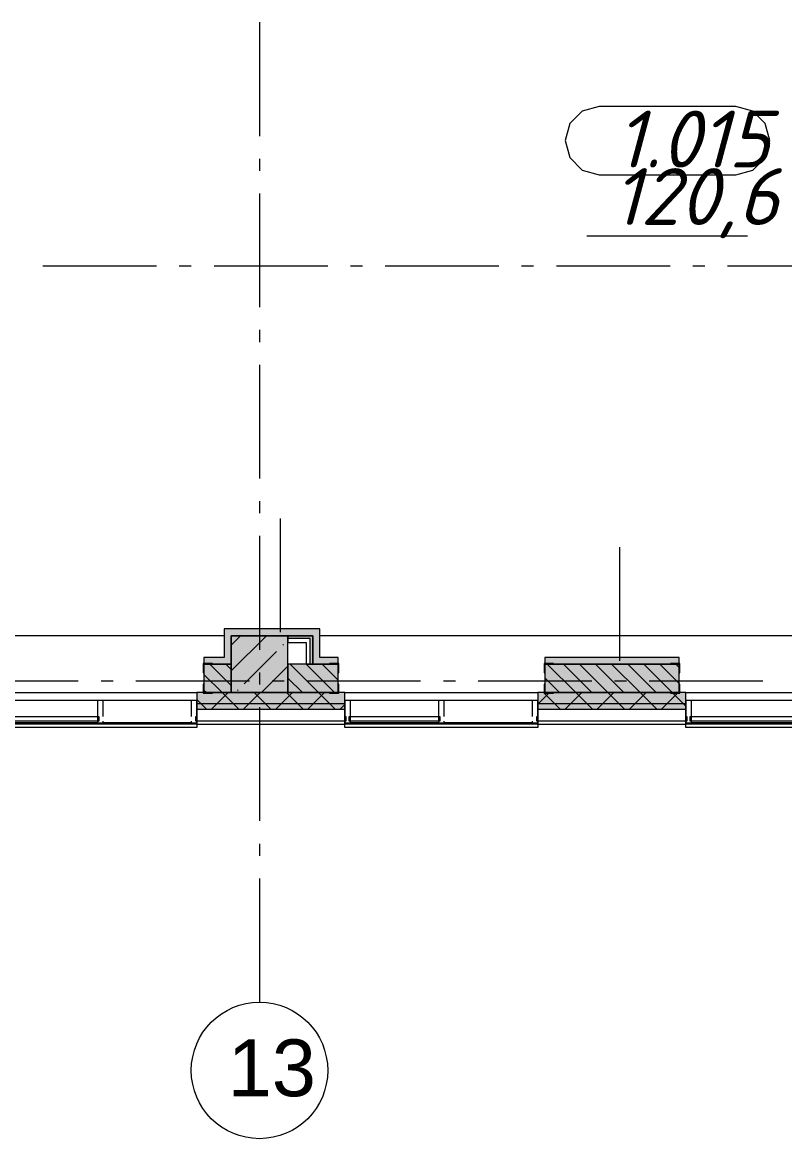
# Model space of a CAD drawing. Header units: millimetres. Extents: x -537608 to 253996, y -217170 to 186033.
# Drawn here: x -346913 to -340206, y -158823 to -149005 of the extents above; entities that cross this region are included whole.
import ezdxf

# ---------------------------------------------------------------- set-up
doc = ezdxf.new("R2010")
doc.units = ezdxf.units.MM
doc.layers.add('PDF _Геометрия', color=7, linetype='Continuous')
doc.layers.add('PDF _Текст', color=7, linetype='Continuous')
doc.layers.add('PDF _Сплошная заливка', color=7, linetype='Continuous', true_color=0xffffff)
doc.styles.add('PDF ArialMT', font='arial.ttf')
doc.styles.add('PDF ISOCPEUR Italic', font='isocpeui.ttf')

msp = doc.modelspace()

# ---------------------------------------------------------------- hatches: boundary and pattern name
at = {"layer": 'PDF _Сплошная заливка', "true_color": 0xff7d7d, "transparency": 33554559}
msp.add_hatch(color=11, dxfattribs=at).paths.add_polyline_path([(-344356.195, -154399.6335), (-344356.195, -154339.6349), (-345136.1932, -154339.6349), (-345136.1932, -154399.6335), (-344884.8143, -154399.6335)])
at = {"layer": 'PDF _Сплошная заливка', "transparency": 33554559}
msp.add_hatch(color=256, dxfattribs=at).paths.add_polyline_path([(-344884.8143, -154899.6335), (-344576.1925, -154899.6335), (-344576.1925, -154399.6335), (-345076.1948, -154399.6335), (-345076.1948, -154899.6335)])
at = {"layer": 'PDF _Сплошная заливка', "true_color": 0x77b143, "transparency": 33554559}
msp.add_hatch(color=75, dxfattribs=at).paths.add_polyline_path([(-344381.1951, -154649.6346), (-344356.195, -154649.6346), (-344356.195, -154424.6336), (-344381.1951, -154424.6336), (-344381.1951, -154459.6342)])
at = {"layer": 'PDF _Сплошная заливка', "transparency": 33554559}
h = msp.add_hatch(color=256, dxfattribs=at)
h.paths.add_polyline_path([(-305672.7867, -154899.6335), (-305426.1786, -154899.6335), (-305426.1786, -154649.6346), (-306014.7318, -154649.6346), (-306014.7318, -154899.6335)], flags=0)
h.paths.add_polyline_path([(-307836.179, -154899.6335), (-307836.179, -154649.6346), (-308026.1815, -154649.6346), (-308026.1815, -154899.6335)], flags=0)
h.paths.add_polyline_path([(-311026.1819, -154899.6335), (-310834.7368, -154899.6335), (-310834.7368, -154649.6346), (-311026.1819, -154649.6346), (-311026.1819, -154694.3235)], flags=0)
h.paths.add_polyline_path([(-308624.2293, -154899.6335), (-308526.1794, -154899.6335), (-308526.1794, -154649.6346), (-309014.7322, -154649.6346), (-309014.7322, -154899.6335)], flags=0)
h.paths.add_polyline_path([(-311997.3066, -154899.6335), (-311526.1841, -154899.6335), (-311526.1841, -154649.6346), (-312014.7369, -154649.6346), (-312014.7369, -154899.6335)], flags=0)
h.paths.add_polyline_path([(-313834.7372, -154899.6335), (-313834.7372, -154649.6346), (-315014.7372, -154649.6346), (-315014.7372, -154899.6335), (-314527.1145, -154899.6335)], flags=0)
h.paths.add_polyline_path([(-317526.1848, -154899.6335), (-317526.1848, -154649.6346), (-318014.7376, -154649.6346), (-318014.7376, -154899.6335), (-317900.1918, -154899.6335)], flags=0)
h.paths.add_polyline_path([(-317026.1826, -154899.6335), (-316834.7375, -154899.6335), (-316834.7375, -154649.6346), (-317026.1826, -154649.6346), (-317026.1826, -154694.3235)], flags=0)
h.paths.add_polyline_path([(-321076.1876, -154899.6335), (-321076.1876, -154649.6346), (-321314.7393, -154649.6346), (-321314.7393, -154899.6335), (-321273.2691, -154899.6335)], flags=0)
h.paths.add_polyline_path([(-319834.7379, -154899.6335), (-319834.7379, -154649.6346), (-320026.1872, -154649.6346), (-320026.1872, -154899.6335)], flags=0)
h.paths.add_polyline_path([(-320526.1851, -154899.6335), (-320526.1851, -154649.6346), (-320576.1854, -154649.6346), (-320576.1854, -154899.6335)], flags=0)
h.paths.add_polyline_path([(-324314.7397, -154899.6335), (-323134.7396, -154899.6335), (-323134.7396, -154649.6346), (-324314.7397, -154649.6346), (-324314.7397, -154694.3235)], flags=0)
h.paths.add_polyline_path([(-327076.1883, -154899.6335), (-327076.1883, -154649.6346), (-327314.74, -154649.6346), (-327314.74, -154899.6335), (-327176.1543, -154899.6335)], flags=0)
h.paths.add_polyline_path([(-326576.186, -154899.6335), (-326134.7399, -154899.6335), (-326134.7399, -154649.6346), (-326576.186, -154649.6346), (-326576.186, -154694.3235)], flags=0)
h.paths.add_polyline_path([(-329576.1907, -154899.6335), (-329134.7403, -154899.6335), (-329134.7403, -154649.6346), (-329576.1907, -154649.6346), (-329576.1907, -154694.3235)], flags=0)
h.paths.add_polyline_path([(-332235.7745, -154899.6335), (-332134.7406, -154899.6335), (-332134.7406, -154649.6346), (-333314.7407, -154649.6346), (-333314.7407, -154899.6335), (-333079.0438, -154899.6335)], flags=0)
h.paths.add_polyline_path([(-330314.7403, -154899.6335), (-330076.1887, -154899.6335), (-330076.1887, -154649.6346), (-330314.7403, -154649.6346), (-330314.7403, -154694.3235)], flags=0)
h.paths.add_polyline_path([(-335134.7453, -154899.6335), (-335134.7453, -154649.6346), (-335576.1957, -154649.6346), (-335576.1957, -154899.6335)], flags=0)
h.paths.add_polyline_path([(-336076.1894, -154899.6335), (-336076.1894, -154649.6346), (-336314.7453, -154649.6346), (-336314.7453, -154899.6335)], flags=0)
h.paths.add_polyline_path([(-339076.194, -154899.6335), (-339076.194, -154649.6346), (-339314.75, -154649.6346), (-339314.75, -154899.6335)], flags=0)
h.paths.add_polyline_path([(-338576.1918, -154899.6335), (-338134.7413, -154899.6335), (-338138.6597, -154649.6346), (-338576.1918, -154649.6346), (-338576.1918, -154694.3235)], flags=0)
h.paths.add_polyline_path([(-341134.746, -154899.6335), (-341134.746, -154649.6346), (-342314.746, -154649.6346), (-342314.746, -154899.6335), (-341511.737, -154899.6335)], flags=0)
h.paths.add_polyline_path([(-344134.7507, -154899.6335), (-344134.7507, -154649.6346), (-344576.1925, -154649.6346), (-344576.1925, -154899.6335)], flags=0)
h.paths.add_polyline_path([(-345314.7507, -154899.6335), (-345076.1948, -154899.6335), (-345076.1948, -154649.6346), (-345314.7507, -154649.6346), (-345314.7507, -154694.3235)], flags=0)
h.paths.add_polyline_path([(-348313.6962, -154899.6335), (-348276.2003, -154899.6335), (-348276.2003, -154649.6346), (-348313.6962, -154649.6346), (-348313.6962, -154694.3235)], flags=0)
h.paths.add_polyline_path([(-347576.1972, -154899.6335), (-347134.7467, -154899.6335), (-347134.7467, -154649.6346), (-347576.1972, -154649.6346), (-347576.1972, -154694.3235)], flags=0)
h.paths.add_polyline_path([(-348076.1994, -154899.6335), (-348076.1994, -154649.6346), (-348241.1932, -154649.6346), (-348241.1932, -154899.6335)], flags=0)
h.paths.add_polyline_path([(-349313.7005, -154899.6335), (-349313.7005, -154649.6346), (-352226.2005, -154649.6346), (-352226.2005, -154899.6335), (-349944.4302, -154899.6335)], flags=0)
h = msp.add_hatch(color=256, dxfattribs=at)
h.paths.add_polyline_path([(-306076.1815, -154999.634), (-305426.1786, -154999.634), (-305426.1786, -154899.6335), (-306076.1815, -154899.6335)], flags=0)
h.paths.add_polyline_path([(-308624.2293, -154999.634), (-307776.1804, -154999.634), (-307776.1804, -154899.6335), (-309076.1819, -154899.6335), (-309076.1819, -154999.634)], flags=0)
h.paths.add_polyline_path([(-313776.1811, -154999.634), (-313776.1811, -154899.6335), (-315076.1826, -154899.6335), (-315076.1826, -154999.634), (-314527.1145, -154999.634)], flags=0)
h.paths.add_polyline_path([(-310776.1808, -154999.634), (-310776.1808, -154899.6335), (-312076.1822, -154899.6335), (-312076.1822, -154999.634), (-311154.0372, -154999.634)], flags=0)
h.paths.add_polyline_path([(-316776.1858, -154999.634), (-316776.1858, -154899.6335), (-318076.1829, -154899.6335), (-318076.1829, -154999.634), (-317056.9225, -154999.634)], flags=0)
h.paths.add_polyline_path([(-319776.1861, -154999.634), (-319776.1861, -154899.6335), (-321376.1846, -154899.6335), (-321376.1846, -154999.634), (-320429.9997, -154999.634)], flags=0)
h.paths.add_polyline_path([(-323076.1878, -154999.634), (-323076.1878, -154899.6335), (-324376.1892, -154899.6335), (-324376.1892, -154999.634), (-323803.077, -154999.634)], flags=0)
h.paths.add_polyline_path([(-326332.885, -154999.634), (-326076.1882, -154999.634), (-326076.1882, -154899.6335), (-327376.1896, -154899.6335), (-327376.1896, -154999.634), (-327176.1543, -154999.634)], flags=0)
h.paths.add_polyline_path([(-329076.1885, -154999.634), (-329076.1885, -154899.6335), (-330376.19, -154899.6335), (-330376.19, -154999.634), (-329705.9622, -154999.634)], flags=0)
h.paths.add_polyline_path([(-333079.0438, -154999.634), (-332076.1889, -154999.634), (-332076.1889, -154899.6335), (-333376.1946, -154899.6335), (-333376.1946, -154999.634)], flags=0)
h.paths.add_polyline_path([(-335076.1935, -154999.634), (-335076.1935, -154899.6335), (-336376.1907, -154899.6335), (-336376.1907, -154999.634), (-335608.8518, -154999.634)], flags=0)
h.paths.add_polyline_path([(-338138.6597, -154999.634), (-338076.1896, -154999.634), (-338076.1896, -154899.6335), (-339376.1953, -154899.6335), (-339376.1953, -154999.634), (-338981.929, -154999.634)], flags=0)
h.paths.add_polyline_path([(-341511.737, -154999.634), (-341076.1943, -154999.634), (-341076.1943, -154899.6335), (-342376.1914, -154899.6335), (-342376.1914, -154999.634), (-342355.0063, -154999.634)], flags=0)
h.paths.add_polyline_path([(-344884.8143, -154999.634), (-344076.1989, -154999.634), (-344076.1989, -154899.6335), (-345376.1961, -154899.6335), (-345376.1961, -154999.634), (-345306.449, -154999.634)], flags=0)
h.paths.add_polyline_path([(-347414.6222, -154999.634), (-347076.195, -154999.634), (-347076.195, -154899.6335), (-348376.2007, -154899.6335), (-348376.2007, -154999.634), (-348257.8915, -154999.634)], flags=0)
h.paths.add_polyline_path([(-349944.4302, -154999.634), (-349251.196, -154999.634), (-349251.196, -154899.6335), (-356426.2019, -154899.6335), (-356426.2019, -154999.634), (-351630.9688, -154999.634)], flags=0)
h = msp.add_hatch(color=256, dxfattribs=at)
h.paths.add_polyline_path([(-306076.1815, -155049.6342), (-305326.1782, -155049.6342), (-305326.1782, -154999.634), (-306076.1815, -154999.634)], flags=0)
h.paths.add_polyline_path([(-308624.2293, -155049.6342), (-307776.1804, -155049.6342), (-307776.1804, -154999.634), (-309076.1819, -154999.634), (-309076.1819, -155049.6342)], flags=0)
h.paths.add_polyline_path([(-312076.1822, -155049.6342), (-310776.1808, -155049.6342), (-310776.1808, -154999.634), (-312076.1822, -154999.634)], flags=0)
h.paths.add_polyline_path([(-316776.1858, -155049.6342), (-316776.1858, -154999.634), (-318076.1829, -154999.634), (-318076.1829, -155049.6342), (-317056.9225, -155049.6342)], flags=0)
h.paths.add_polyline_path([(-313776.1811, -155049.6342), (-313776.1811, -154999.634), (-315076.1826, -154999.634), (-315076.1826, -155049.6342), (-314527.1145, -155049.6342)], flags=0)
h.paths.add_polyline_path([(-320429.9997, -155049.6342), (-319776.1861, -155049.6342), (-319776.1861, -154999.634), (-321376.1846, -154999.634), (-321376.1846, -155049.6342), (-321273.2691, -155049.6342)], flags=0)
h.paths.add_polyline_path([(-323076.1878, -155049.6342), (-323076.1878, -154999.634), (-324376.1892, -154999.634), (-324376.1892, -155049.6342), (-323803.077, -155049.6342)], flags=0)
h.paths.add_polyline_path([(-326332.885, -155049.6342), (-326076.1882, -155049.6342), (-326076.1882, -154999.634), (-327376.1896, -154999.634), (-327376.1896, -155049.6342), (-327176.1543, -155049.6342)], flags=0)
h.paths.add_polyline_path([(-330376.19, -155049.6342), (-329076.1885, -155049.6342), (-329076.1885, -154999.634), (-330376.19, -154999.634)], flags=0)
h.paths.add_polyline_path([(-332235.7745, -155049.6342), (-332076.1889, -155049.6342), (-332076.1889, -154999.634), (-333376.1946, -154999.634), (-333376.1946, -155049.6342), (-333079.0438, -155049.6342)], flags=0)
h.paths.add_polyline_path([(-335076.1935, -155049.6342), (-335076.1935, -154999.634), (-336376.1907, -154999.634), (-336376.1907, -155049.6342), (-335608.8518, -155049.6342)], flags=0)
h.paths.add_polyline_path([(-338138.6597, -155049.6342), (-338076.1896, -155049.6342), (-338076.1896, -154999.634), (-339376.1953, -154999.634), (-339376.1953, -155049.6342), (-338981.929, -155049.6342)], flags=0)
h.paths.add_polyline_path([(-341511.737, -155049.6342), (-341076.1943, -155049.6342), (-341076.1943, -154999.634), (-342376.1914, -154999.634), (-342376.1914, -155049.6342), (-342355.0063, -155049.6342)], flags=0)
h.paths.add_polyline_path([(-347414.6222, -155049.6342), (-347076.195, -155049.6342), (-347076.195, -154999.634), (-348376.2007, -154999.634), (-348376.2007, -155049.6342), (-348257.8915, -155049.6342)], flags=0)
h.paths.add_polyline_path([(-345376.1961, -155049.6342), (-344076.1989, -155049.6342), (-344076.1989, -154999.634), (-345376.1961, -154999.634)], flags=0)
h.paths.add_polyline_path([(-349944.4302, -155049.6342), (-349251.196, -155049.6342), (-349251.196, -154999.634), (-356426.2019, -154999.634), (-356426.2019, -155049.6342), (-351630.9688, -155049.6342)], flags=0)

# ---------------------------------------------------------------- linework, layer by layer
at = {"layer": 'PDF _Геометрия', "color": 253, "lineweight": 9, "true_color": 0xaaaaaa}
for p, q in [((-344826.1936, -149004.9662), (-344826.1936, -150004.9641)), ((-341987.0664, -149785.0484), (-342096.8757, -149894.8555)), ((-341837.0657, -149744.8549), (-341987.0664, -149785.0484)), ((-340637.069, -149744.8549), (-341837.0657, -149744.8549)), ((-340487.0683, -149785.0484), (-340637.069, -149744.8549)), ((-340377.259, -149894.8555), (-340487.0683, -149785.0484)), ((-342096.8757, -149894.8555), (-342137.067, -150044.8562)), ((-340337.0676, -150044.8562), (-340377.259, -149894.8555)), ((-342137.067, -150044.8562), (-342096.8757, -150194.8547)), ((-340377.259, -150194.8547), (-340337.0676, -150044.8562)), ((-344826.1936, -150204.965), (-344826.1936, -150310.7978)), ((-342096.8757, -150194.8547), (-341987.0664, -150304.6619)), ((-340487.0683, -150304.6619), (-340377.259, -150194.8547)), ((-341987.0664, -150304.6619), (-341837.0657, -150344.8554)), ((-340637.069, -150344.8554), (-340487.0683, -150304.6619)), ((-341837.0657, -150344.8554), (-340637.069, -150344.8554)), ((-344826.1936, -150510.7987), (-344826.1936, -151510.7988)), ((-341946.0999, -150882.8895), (-340533.1933, -150882.8895)), ((-345732.0364, -151149.632), (-346732.0322, -151149.632)), ((-345426.1963, -151149.632), (-345532.0355, -151149.632)), ((-344226.1996, -151149.632), (-345226.1954, -151149.632)), ((-343920.3681, -151149.632), (-344026.1987, -151149.632)), ((-342720.3627, -151149.632), (-343720.3672, -151149.632)), ((-342414.5312, -151149.632), (-342520.3618, -151149.632)), ((-341214.5346, -151149.632), (-342214.5303, -151149.632)), ((-340908.6943, -151149.632), (-341014.5337, -151149.632)), ((-339708.6977, -151149.632), (-340708.6935, -151149.632)), ((-344826.1936, -151710.7997), (-344826.1936, -151816.6324)), ((-344826.1936, -152016.6333), (-344826.1936, -153016.6335)), ((-344826.1936, -153216.6322), (-344826.1936, -153322.4672)), ((-344826.1936, -153522.4659), (-344826.1936, -154522.466)), ((-344826.1936, -154722.4669), (-344826.1936, -154828.2997)), ((-346420.4566, -154799.6352), (-347420.4611, -154799.6352)), ((-346114.6251, -154799.6352), (-346220.4557, -154799.6352)), ((-344914.6284, -154799.6352), (-345914.6242, -154799.6352)), ((-344608.7882, -154799.6352), (-344714.6275, -154799.6352)), ((-343408.7916, -154799.6352), (-344408.796, -154799.6352)), ((-343102.96, -154799.6352), (-343208.7907, -154799.6352)), ((-341902.9547, -154799.6352), (-342902.9591, -154799.6352)), ((-341597.1232, -154799.6352), (-341702.9538, -154799.6352)), ((-340397.1265, -154799.6352), (-341397.1223, -154799.6352)), ((-344826.1936, -155028.3006), (-344826.1936, -156028.3007)), ((-345376.1961, -155207.6353), (-347076.195, -155207.6353)), ((-345376.1961, -155176.6348), (-345376.1961, -155207.6353)), ((-344076.1989, -155207.6353), (-344076.1989, -155176.6348)), ((-342376.1914, -155207.6353), (-344076.1989, -155207.6353)), ((-342376.1914, -155176.6348), (-342376.1914, -155207.6353)), ((-341076.1943, -155207.6353), (-341076.1943, -155176.6348)), ((-339376.1953, -155207.6353), (-341076.1943, -155207.6353)), ((-344826.1936, -156228.3016), (-344826.1936, -156334.1344)), ((-344826.1936, -156534.1352), (-344826.1936, -157622.7144))]:
    msp.add_line(p, q, dxfattribs=at)
at = {"layer": 'PDF _Геометрия', "lineweight": 9}
for p, q in [((-344642.7275, -154369.6342), (-344642.7275, -153369.6341)), ((-341656.9323, -154619.6353), (-341656.9323, -153619.633)), ((-344356.195, -154339.6349), (-345136.1932, -154339.6349)), ((-345136.1932, -154339.6349), (-345136.1932, -154399.6335)), ((-345136.1932, -154399.6335), (-345136.1932, -154589.6339)), ((-345076.1948, -154709.7042), (-344766.1262, -154399.6335)), ((-345076.1948, -154481.6051), (-344994.2274, -154399.6335)), ((-344576.1925, -154399.6335), (-345076.1948, -154399.6335)), ((-345076.1948, -154399.6335), (-345076.1948, -154649.6346)), ((-345076.1948, -154649.6346), (-345076.1948, -154399.6335)), ((-345076.1948, -154399.6335), (-344356.195, -154399.6335)), ((-344576.1925, -154649.6346), (-344576.1925, -154399.6335)), ((-344356.195, -154399.6335), (-344576.1925, -154399.6335)), ((-344576.1925, -154399.6335), (-344576.1925, -154424.6336)), ((-344576.1925, -154424.6336), (-344576.1925, -154459.6342)), ((-344381.1951, -154424.6336), (-344576.1925, -154424.6336)), ((-344381.1951, -154459.6342), (-344381.1951, -154424.6336)), ((-344296.1964, -154339.6349), (-344356.195, -154339.6349)), ((-344356.195, -154399.6335), (-344356.195, -154589.6339)), ((-344356.195, -154424.6336), (-344356.195, -154399.6335)), ((-344356.195, -154459.6342), (-344356.195, -154424.6336)), ((-344296.1964, -154589.6339), (-344296.1964, -154339.6349)), ((-344620.0611, -154481.6654), (-344615.316, -154476.9245)), ((-344576.1925, -154459.6342), (-344416.1935, -154459.6342)), ((-344416.1935, -154459.6342), (-344416.1935, -154649.6346)), ((-344381.1951, -154649.6346), (-344381.1951, -154459.6342)), ((-344356.195, -154589.6339), (-344356.195, -154459.6342)), ((-345136.1932, -154589.6339), (-345314.7507, -154589.6339)), ((-345314.7507, -154589.6339), (-345314.7507, -154649.6346)), ((-344962.2087, -154823.813), (-344677.08, -154538.6907)), ((-344356.195, -154589.6339), (-344356.195, -154649.6346)), ((-344356.195, -154649.6346), (-344356.195, -154589.6339)), ((-344134.7507, -154589.6339), (-344296.1964, -154589.6339)), ((-344134.7507, -154649.6346), (-344134.7507, -154589.6339)), ((-341134.746, -154589.6339), (-342314.746, -154589.6339)), ((-342314.746, -154589.6339), (-342314.746, -154649.6346)), ((-341134.746, -154649.6346), (-341134.746, -154589.6339)), ((-345136.1932, -154649.6346), (-345314.7507, -154649.6346)), ((-345314.7507, -154649.6346), (-345314.7507, -154899.6335)), ((-345314.7507, -154649.6346), (-345136.1932, -154649.6346)), ((-345076.1948, -154837.4088), (-345263.9669, -154649.6346)), ((-345076.1948, -154649.6346), (-345136.1932, -154649.6346)), ((-345136.1932, -154649.6346), (-345076.1948, -154649.6346)), ((-345076.1948, -154695.9877), (-345122.5435, -154649.6346)), ((-345076.1948, -154899.6335), (-345076.1948, -154649.6346)), ((-345076.1948, -154649.6346), (-345076.1948, -154899.6335)), ((-344809.9259, -154899.6335), (-344576.1925, -154665.9002)), ((-344356.195, -154649.6346), (-344576.1925, -154649.6346)), ((-344576.1925, -154649.6346), (-344576.1925, -154899.6335)), ((-344576.1925, -154899.6335), (-344576.1925, -154649.6346)), ((-344306.8579, -154899.6335), (-344556.859, -154649.6346)), ((-344416.1935, -154649.6346), (-344381.1951, -154649.6346)), ((-344165.4432, -154899.6335), (-344415.4443, -154649.6346)), ((-344381.1951, -154649.6346), (-344356.195, -154649.6346)), ((-344134.7507, -154649.6346), (-344356.195, -154649.6346)), ((-344356.195, -154649.6346), (-344134.7507, -154649.6346)), ((-344134.7507, -154788.905), (-344274.021, -154649.6346)), ((-344134.7507, -154899.6335), (-344134.7507, -154649.6346)), ((-342314.746, -154649.6346), (-342314.746, -154899.6335)), ((-341134.746, -154649.6346), (-342314.746, -154649.6346)), ((-342314.746, -154649.6346), (-341134.746, -154649.6346)), ((-342044.1197, -154899.6335), (-342294.1208, -154649.6346)), ((-341902.6964, -154899.6335), (-342152.6974, -154649.6346)), ((-341761.273, -154899.6335), (-342011.2742, -154649.6346)), ((-341619.8584, -154899.6335), (-341869.8595, -154649.6346)), ((-341478.4351, -154899.6335), (-341728.4362, -154649.6346)), ((-341337.0118, -154899.6335), (-341587.0129, -154649.6346)), ((-341195.5885, -154899.6335), (-341445.5896, -154649.6346)), ((-341134.746, -154819.057), (-341304.1663, -154649.6346)), ((-341134.746, -154677.6359), (-341162.7517, -154649.6346)), ((-341134.746, -154899.6335), (-341134.746, -154649.6346)), ((-345155.389, -154899.6335), (-345314.7507, -154740.2761)), ((-344448.2812, -154899.6335), (-344576.1925, -154771.7222)), ((-342185.5429, -154899.6335), (-342314.746, -154770.4283)), ((-344076.1989, -154899.6335), (-345376.1961, -154899.6335)), ((-345376.1961, -154899.6335), (-345376.1961, -154999.634)), ((-345296.8123, -154899.6335), (-345314.7507, -154881.6973)), ((-345314.7507, -154899.6335), (-345076.1948, -154899.6335)), ((-345201.9617, -154999.634), (-345101.9613, -154899.6335)), ((-345055.3886, -154999.634), (-345155.389, -154899.6335)), ((-345076.1948, -154899.6335), (-344576.1925, -154899.6335)), ((-345019.2276, -154880.8383), (-345014.4911, -154876.0974)), ((-344919.1237, -154999.634), (-344819.1233, -154899.6335)), ((-344772.5506, -154999.634), (-344872.551, -154899.6335)), ((-344636.2772, -154999.634), (-344536.2767, -154899.6335)), ((-344489.704, -154999.634), (-344589.7045, -154899.6335)), ((-344581.8332, -154899.6335), (-344576.1925, -154893.9993)), ((-344576.1925, -154899.6335), (-344134.7507, -154899.6335)), ((-344353.4392, -154999.634), (-344253.4388, -154899.6335)), ((-344206.8661, -154999.634), (-344306.8579, -154899.6335)), ((-344076.1989, -154999.634), (-344076.1989, -154899.6335)), ((-341076.1943, -154899.6335), (-342376.1914, -154899.6335)), ((-342376.1914, -154899.6335), (-342376.1914, -154999.634)), ((-342373.5389, -154999.634), (-342273.5385, -154899.6335)), ((-342226.9658, -154999.634), (-342326.9662, -154899.6335)), ((-342314.746, -154899.6335), (-341134.746, -154899.6335)), ((-342090.6924, -154999.634), (-341990.692, -154899.6335)), ((-341944.1192, -154999.634), (-342044.1197, -154899.6335)), ((-341807.8544, -154999.634), (-341707.8539, -154899.6335)), ((-341661.2726, -154999.634), (-341761.273, -154899.6335)), ((-341525.0078, -154999.634), (-341425.0074, -154899.6335)), ((-341378.4347, -154999.634), (-341478.4351, -154899.6335)), ((-341242.1612, -154999.634), (-341142.1608, -154899.6335)), ((-341095.588, -154999.634), (-341195.5885, -154899.6335)), ((-341076.1943, -154999.634), (-341076.1943, -154899.6335)), ((-346251.1999, -154969.6347), (-347026.1948, -154969.6347)), ((-346201.1997, -154969.6347), (-346251.1999, -154969.6347)), ((-346251.1999, -154969.6347), (-346251.1999, -155109.6349)), ((-345426.1963, -154969.6347), (-346201.1997, -154969.6347)), ((-346201.1997, -155109.6349), (-346201.1997, -154969.6347)), ((-345376.1961, -154969.6347), (-345426.1963, -154969.6347)), ((-345426.1963, -154969.6347), (-345426.1963, -155109.6349)), ((-345338.2352, -154999.634), (-345376.1961, -154961.6731)), ((-345376.1961, -155109.6349), (-345376.1961, -154969.6347)), ((-345376.1961, -154999.634), (-345376.1961, -155049.6342)), ((-344076.1989, -154999.634), (-345376.1961, -154999.634)), ((-345288.2349, -155049.6342), (-345338.2352, -154999.634)), ((-345251.962, -155049.6342), (-345201.9617, -154999.634)), ((-345005.3884, -155049.6342), (-345055.3886, -154999.634)), ((-344969.124, -155049.6342), (-344919.1237, -154999.634)), ((-344722.5504, -155049.6342), (-344772.5506, -154999.634)), ((-344686.2774, -155049.6342), (-344636.2772, -154999.634)), ((-344439.7038, -155049.6342), (-344489.704, -154999.634)), ((-344403.4394, -155049.6342), (-344353.4392, -154999.634)), ((-344156.8659, -155049.6342), (-344206.8661, -154999.634)), ((-344120.5928, -155049.6342), (-344076.1989, -155005.236)), ((-344026.1987, -154969.6347), (-344076.1989, -154969.6347)), ((-344076.1989, -154969.6347), (-344076.1989, -155109.6349)), ((-344076.1989, -155049.6342), (-344076.1989, -154999.634)), ((-343251.1953, -154969.6347), (-344026.1987, -154969.6347)), ((-344026.1987, -155109.6349), (-344026.1987, -154969.6347)), ((-343201.1951, -154969.6347), (-343251.1953, -154969.6347)), ((-343251.1953, -154969.6347), (-343251.1953, -155109.6349)), ((-342426.1916, -154969.6347), (-343201.1951, -154969.6347)), ((-343201.1951, -155109.6349), (-343201.1951, -154969.6347)), ((-342376.1914, -154969.6347), (-342426.1916, -154969.6347)), ((-342426.1916, -154969.6347), (-342426.1916, -155109.6349)), ((-342376.1914, -155109.6349), (-342376.1914, -154969.6347)), ((-342376.1914, -155002.2929), (-342373.5389, -154999.634)), ((-342376.1914, -154999.634), (-342376.1914, -155049.6342)), ((-341076.1943, -154999.634), (-342376.1914, -154999.634)), ((-342176.9655, -155049.6342), (-342226.9658, -154999.634)), ((-342140.6926, -155049.6342), (-342090.6924, -154999.634)), ((-341894.119, -155049.6342), (-341944.1192, -154999.634)), ((-341857.8546, -155049.6342), (-341807.8544, -154999.634)), ((-341611.2724, -155049.6342), (-341661.2726, -154999.634)), ((-341575.0081, -155049.6342), (-341525.0078, -154999.634)), ((-341328.4344, -155049.6342), (-341378.4347, -154999.634)), ((-341292.1614, -155049.6342), (-341242.1612, -154999.634)), ((-341076.1943, -155019.0321), (-341095.588, -154999.634)), ((-341026.1941, -154969.6347), (-341076.1943, -154969.6347)), ((-341076.1943, -154969.6347), (-341076.1943, -155109.6349)), ((-341076.1943, -155049.6342), (-341076.1943, -154999.634)), ((-341026.1941, -155109.6349), (-341026.1941, -154969.6347)), ((-339426.1955, -154969.6347), (-341026.1941, -154969.6347)), ((-347026.1948, -155109.6349), (-346251.1999, -155109.6349)), ((-346251.1999, -155109.6349), (-346251.1999, -155149.6346)), ((-346251.1999, -155109.6349), (-346241.193, -155109.6349)), ((-346241.193, -155109.6349), (-346241.193, -155149.6346)), ((-345386.1944, -155149.6346), (-345386.1944, -155109.6349)), ((-345386.1944, -155109.6349), (-345376.1961, -155109.6349)), ((-345376.1961, -155049.6342), (-345376.1961, -155149.6346)), ((-344076.1989, -155049.6342), (-345376.1961, -155049.6342)), ((-344076.1989, -155149.6346), (-344076.1989, -155049.6342)), ((-344076.1989, -155109.6349), (-344066.192, -155109.6349)), ((-344066.192, -155109.6349), (-344066.192, -155149.6346)), ((-344036.197, -155149.6346), (-344036.197, -155109.6349)), ((-344036.197, -155109.6349), (-344026.1987, -155109.6349)), ((-344026.1987, -155149.6346), (-344026.1987, -155109.6349)), ((-344026.1987, -155109.6349), (-343251.1953, -155109.6349)), ((-343251.1953, -155109.6349), (-343251.1953, -155149.6346)), ((-343251.1953, -155109.6349), (-343241.197, -155109.6349)), ((-343241.197, -155109.6349), (-343241.197, -155149.6346)), ((-342386.1983, -155149.6346), (-342386.1983, -155109.6349)), ((-342386.1983, -155109.6349), (-342376.1914, -155109.6349)), ((-342376.1914, -155049.6342), (-342376.1914, -155149.6346)), ((-341076.1943, -155049.6342), (-342376.1914, -155049.6342)), ((-341076.1943, -155149.6346), (-341076.1943, -155049.6342)), ((-341076.1943, -155109.6349), (-341066.1959, -155109.6349)), ((-341066.1959, -155109.6349), (-341066.1959, -155149.6346)), ((-341036.1923, -155149.6346), (-341036.1923, -155109.6349)), ((-341036.1923, -155109.6349), (-341026.1941, -155109.6349)), ((-341026.1941, -155149.6346), (-341026.1941, -155109.6349)), ((-341026.1941, -155109.6349), (-339426.1955, -155109.6349)), ((-345376.1961, -155176.6348), (-347076.195, -155176.6348)), ((-346251.1999, -155149.6346), (-347026.1948, -155149.6346)), ((-346251.1999, -155166.6344), (-347026.1948, -155166.6344)), ((-346241.193, -155149.6346), (-346251.1999, -155149.6346)), ((-346251.1999, -155149.6346), (-346251.1999, -155166.6344)), ((-346251.1999, -155166.6344), (-346201.1997, -155166.6344)), ((-346201.1997, -155166.6344), (-346201.1997, -155149.6346)), ((-345426.1963, -155166.6344), (-346201.1997, -155166.6344)), ((-345426.1963, -155149.6346), (-345426.1963, -155166.6344)), ((-345426.1963, -155166.6344), (-345376.1961, -155166.6344)), ((-345376.1961, -155149.6346), (-345386.1944, -155149.6346)), ((-345376.1961, -155166.6344), (-345376.1961, -155149.6346)), ((-345376.1961, -155149.6346), (-345376.1961, -155176.6348)), ((-344076.1989, -155149.6346), (-345376.1961, -155149.6346)), ((-345376.1961, -155176.6348), (-344076.1989, -155176.6348)), ((-344066.192, -155149.6346), (-344076.1989, -155149.6346)), ((-344076.1989, -155149.6346), (-344076.1989, -155166.6344)), ((-344076.1989, -155176.6348), (-344076.1989, -155149.6346)), ((-344076.1989, -155166.6344), (-344026.1987, -155166.6344)), ((-342376.1914, -155176.6348), (-344076.1989, -155176.6348)), ((-344026.1987, -155149.6346), (-344036.197, -155149.6346)), ((-343251.1953, -155149.6346), (-344026.1987, -155149.6346)), ((-344026.1987, -155166.6344), (-344026.1987, -155149.6346)), ((-343251.1953, -155166.6344), (-344026.1987, -155166.6344)), ((-343241.197, -155149.6346), (-343251.1953, -155149.6346)), ((-343251.1953, -155149.6346), (-343251.1953, -155166.6344)), ((-343251.1953, -155166.6344), (-343201.1951, -155166.6344)), ((-343201.1951, -155166.6344), (-343201.1951, -155149.6346)), ((-342426.1916, -155166.6344), (-343201.1951, -155166.6344)), ((-342426.1916, -155149.6346), (-342426.1916, -155166.6344)), ((-342426.1916, -155166.6344), (-342376.1914, -155166.6344)), ((-342376.1914, -155149.6346), (-342386.1983, -155149.6346)), ((-342376.1914, -155166.6344), (-342376.1914, -155149.6346)), ((-342376.1914, -155149.6346), (-342376.1914, -155176.6348)), ((-341076.1943, -155149.6346), (-342376.1914, -155149.6346)), ((-342376.1914, -155176.6348), (-341076.1943, -155176.6348)), ((-341066.1959, -155149.6346), (-341076.1943, -155149.6346)), ((-341076.1943, -155149.6346), (-341076.1943, -155166.6344)), ((-341076.1943, -155176.6348), (-341076.1943, -155149.6346)), ((-341076.1943, -155166.6344), (-341026.1941, -155166.6344)), ((-339376.1953, -155176.6348), (-341076.1943, -155176.6348)), ((-341026.1941, -155149.6346), (-341036.1923, -155149.6346)), ((-341026.1941, -155166.6344), (-341026.1941, -155149.6346)), ((-339426.1955, -155149.6346), (-341026.1941, -155149.6346)), ((-339426.1955, -155166.6344), (-341026.1941, -155166.6344))]:
    msp.add_line(p, q, dxfattribs=at)
at = {"layer": 'PDF _Геометрия', "color": 9, "lineweight": 9, "true_color": 0xc0c0c0}
for p, q in [((-345136.1932, -154399.6335), (-347296.1925, -154399.6335)), ((-339136.1926, -154399.6335), (-344296.1964, -154399.6335)), ((-347076.195, -154899.6335), (-345376.1961, -154899.6335)), ((-344076.1989, -154899.6335), (-342376.1914, -154899.6335)), ((-341076.1943, -154899.6335), (-339376.1953, -154899.6335))]:
    msp.add_line(p, q, dxfattribs=at)
at = {"layer": 'PDF _Геометрия', "color": 253, "lineweight": 20, "true_color": 0xaaaaaa}
for p, q in [((-345239.7504, -154643.6343), (-345320.7445, -154643.6343)), ((-345320.7445, -154643.6343), (-345320.7445, -154724.6349)), ((-345320.7445, -154724.6349), (-345314.7507, -154724.6349)), ((-345314.7507, -154724.6349), (-345314.7507, -154649.6346)), ((-345314.7507, -154649.6346), (-345239.7504, -154649.6346)), ((-345239.7504, -154649.6346), (-345239.7504, -154643.6343)), ((-344128.7482, -154643.6343), (-344209.751, -154643.6343)), ((-344209.751, -154643.6343), (-344209.751, -154649.6346)), ((-344209.751, -154649.6346), (-344134.7507, -154649.6346)), ((-344134.7507, -154649.6346), (-344134.7507, -154724.6349)), ((-344134.7507, -154724.6349), (-344128.7482, -154724.6349)), ((-344128.7482, -154724.6349), (-344128.7482, -154643.6343)), ((-342239.7457, -154643.6343), (-342320.7485, -154643.6343)), ((-342320.7485, -154643.6343), (-342320.7485, -154724.6349)), ((-342320.7485, -154724.6349), (-342314.746, -154724.6349)), ((-342314.746, -154724.6349), (-342314.746, -154649.6346)), ((-342314.746, -154649.6346), (-342239.7457, -154649.6346)), ((-342239.7457, -154649.6346), (-342239.7457, -154643.6343)), ((-341128.7436, -154643.6343), (-341209.7463, -154643.6343)), ((-341209.7463, -154643.6343), (-341209.7463, -154649.6346)), ((-341209.7463, -154649.6346), (-341134.746, -154649.6346)), ((-341134.746, -154649.6346), (-341134.746, -154724.6349)), ((-341134.746, -154724.6349), (-341128.7436, -154724.6349)), ((-341128.7436, -154724.6349), (-341128.7436, -154643.6343)), ((-345314.7507, -154824.6353), (-345320.7445, -154824.6353)), ((-345320.7445, -154824.6353), (-345320.7445, -154905.6339)), ((-345314.7507, -154899.6335), (-345314.7507, -154824.6353)), ((-344128.7482, -154824.6353), (-344134.7507, -154824.6353)), ((-344134.7507, -154824.6353), (-344134.7507, -154899.6335)), ((-344128.7482, -154905.6339), (-344128.7482, -154824.6353)), ((-342314.746, -154824.6353), (-342320.7485, -154824.6353)), ((-342320.7485, -154824.6353), (-342320.7485, -154905.6339)), ((-342314.746, -154899.6335), (-342314.746, -154824.6353)), ((-341128.7436, -154824.6353), (-341134.746, -154824.6353)), ((-341134.746, -154824.6353), (-341134.746, -154899.6335)), ((-341128.7436, -154905.6339), (-341128.7436, -154824.6353)), ((-345320.7445, -154905.6339), (-345239.7504, -154905.6339)), ((-345239.7504, -154899.6335), (-345314.7507, -154899.6335)), ((-345239.7504, -154905.6339), (-345239.7504, -154899.6335)), ((-344134.7507, -154899.6335), (-344209.751, -154899.6335)), ((-344209.751, -154899.6335), (-344209.751, -154905.6339)), ((-344209.751, -154905.6339), (-344128.7482, -154905.6339)), ((-342320.7485, -154905.6339), (-342239.7457, -154905.6339)), ((-342239.7457, -154899.6335), (-342314.746, -154899.6335)), ((-342239.7457, -154905.6339), (-342239.7457, -154899.6335)), ((-341134.746, -154899.6335), (-341209.7463, -154899.6335)), ((-341209.7463, -154899.6335), (-341209.7463, -154905.6339)), ((-341209.7463, -154905.6339), (-341128.7436, -154905.6339))]:
    msp.add_line(p, q, dxfattribs=at)
at = {"layer": 'PDF _Геометрия', "lineweight": 20}
msp.add_circle((-344826.1966, -158222.7131), 599.9996, dxfattribs=at)
at = {"layer": 'PDF _Сплошная заливка', "color": 11, "lineweight": 35, "true_color": 0xff7d7d, "transparency": 33554559}
for points in [[(-345076.1948, -154649.6346), (-345076.1948, -154399.6335), (-345136.1932, -154649.6346), (-345136.1932, -154399.6335)], [(-344296.1964, -154589.6339), (-344296.1964, -154339.6349), (-344356.195, -154589.6339), (-344356.195, -154339.6349)], [(-345136.1932, -154649.6346), (-345136.1932, -154589.6339), (-345314.7507, -154649.6346), (-345314.7507, -154589.6339)], [(-344134.7507, -154649.6346), (-344134.7507, -154589.6339), (-344356.195, -154649.6346), (-344356.195, -154589.6339)], [(-342314.746, -154649.6346), (-341134.746, -154649.6346), (-342314.746, -154589.6339), (-341134.746, -154589.6339)]]:
    msp.add_solid(points, dxfattribs=at)
at = {"layer": 'PDF _Сплошная заливка', "color": 75, "lineweight": 35, "true_color": 0x77b143, "transparency": 33554559}
msp.add_solid([(-344576.1925, -154424.6336), (-344356.195, -154424.6336), (-344576.1925, -154399.6335), (-344356.195, -154399.6335)], dxfattribs=at)

# ---------------------------------------------------------------- texts
at = {"layer": 'PDF _Текст', "char_height": 500, "attachment_point": 4}
for s, insert, style in [('1.015', (-341692.3957, -150031.5692), 'PDF ISOCPEUR Italic'), ('120,6', (-341725.3962, -150595.5142), 'PDF ISOCPEUR Italic'), ('13', (-345106.6375, -158203.3205), 'PDF ArialMT')]:
    msp.add_mtext(s, dxfattribs=dict(at, insert=insert, style=style))

doc.saveas('drawing.dxf')
